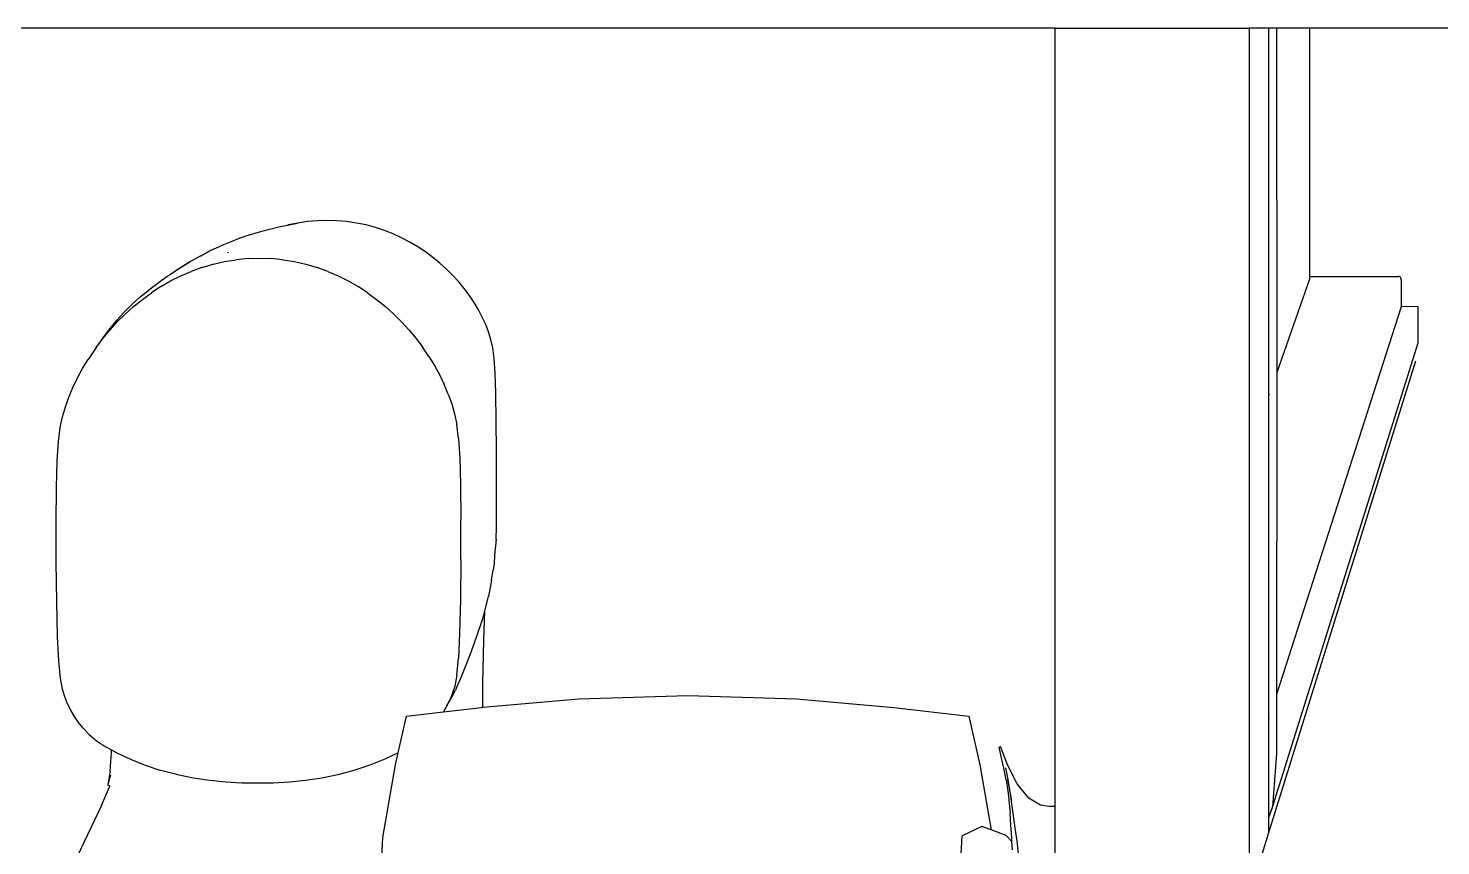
# Model space of a CAD drawing. Header units: millimetres. Extents: x -650 to 3773, y 316 to 2389.
# Drawn here: x 557 to 618.7, y 605.1 to 640.9 of the extents above; entities that cross this region are included whole.
import ezdxf

# ---------------------------------------------------------------- set-up
doc = ezdxf.new("R2010")
doc.units = ezdxf.units.MM

# ---------------------------------------------------------------- blocks, each defined once
blk = doc.blocks.new('A$C1e894cf7')
for p, q in [((502.351, 137.735), (502.351, 124.263)), ((514.506, 128.977), (514.532, 129.007)), ((516.1, 129.001), (514.532, 129.007)), ((536.403, 122.637), (516.1, 129.001)), ((514.519, 128.275), (514.506, 128.977)), ((537.519, 122.481), (516.893, 128.911)), ((513.209, 128.161), (513.205, 128.114)), ((513.205, 124.264), (513.205, 128.114)), ((513.221, 128.2), (513.209, 128.161)), ((513.242, 128.23), (513.221, 128.2)), ((513.271, 128.251), (513.242, 128.23)), ((513.309, 128.264), (513.271, 128.251)), ((513.354, 128.269), (513.309, 128.264)), ((513.354, 128.269), (514.528, 128.269)), ((514.519, 128.275), (514.528, 128.269)), ((514.528, 128.269), (514.538, 128.262)), ((514.538, 128.269), (514.528, 128.269)), ((514.538, 128.262), (531.483, 122.819)), ((502.351, 124.263), (513.205, 124.264)), ((502.351, 124.263), (502.351, 122.817)), ((513.205, 124.264), (513.326, 124.264)), ((513.326, 124.264), (517.406, 122.829)), ((502.351, 122.817), (517.406, 122.829)), ((502.351, 122.817), (502.351, 122.481)), ((517.406, 122.829), (518.085, 122.829)), ((518.085, 122.829), (531.483, 122.819)), ((531.483, 122.819), (534.066, 122.817)), ((534.066, 122.817), (536.391, 122.635)), ((518.396, 122.481), (502.351, 122.481)), ((502.351, 122.481), (502.351, 121.628)), ((518.354, 122.495), (518.396, 122.481)), ((532.536, 122.481), (518.396, 122.481)), ((532.515, 122.487), (532.536, 122.481)), ((536.841, 122.481), (532.536, 122.481)), ((536.391, 122.635), (536.837, 122.485)), ((536.849, 122.487), (536.403, 122.637)), ((536.837, 122.485), (536.841, 122.481)), ((536.854, 122.481), (536.841, 122.481)), ((536.854, 122.481), (536.849, 122.487)), ((537.519, 122.481), (536.854, 122.481)), ((540.254, 121.628), (537.519, 122.481)), ((502.351, 121.628), (540.254, 121.628)), ((502.351, 113.142), (502.351, 121.628)), ((536.386, 113.142), (502.351, 113.142)), ((502.351, 113.142), (502.351, 66.58)), ((536.386, 113.142), (536.38, 112.897)), ((538.612, 113.142), (536.386, 113.142)), ((536.327, 112.499), (536.011, 112.001)), ((536.38, 112.897), (536.327, 112.499)), ((536.011, 112.001), (535.389, 111.485)), ((535.389, 111.485), (534.552, 111.066)), ((536.111, 111.248), (535.204, 111.082)), ((535.204, 111.082), (535.727, 111.167)), ((535.218, 111.003), (535.819, 111.095)), ((535.727, 111.167), (536.254, 111.245)), ((535.737, 111.087), (535.819, 111.095)), ((535.819, 111.095), (536.666, 111.183)), ((536.254, 111.245), (536.787, 111.314)), ((537.2, 111.217), (536.666, 111.183)), ((536.787, 111.314), (537.331, 111.391)), ((537.736, 111.25), (537.2, 111.217)), ((537.331, 111.391), (537.882, 111.473)), ((537.914, 111.259), (537.644, 110.999)), ((537.914, 111.259), (537.736, 111.25)), ((537.882, 111.473), (538.449, 111.533)), ((538.281, 111.278), (537.914, 111.259)), ((534.552, 111.066), (533.76, 110.761)), ((533.779, 110.705), (533.76, 110.761)), ((534.189, 110.788), (533.779, 110.705)), ((534.701, 110.905), (534.189, 110.788)), ((534.683, 110.984), (535.204, 111.082)), ((535.218, 111.003), (534.701, 110.905)), ((537.644, 110.999), (537.402, 110.344)), ((532.434, 109.38), (534.563, 109.852)), ((534.563, 109.852), (537.402, 110.344)), ((537.402, 110.344), (537.252, 109.938)), ((537.252, 109.938), (537.664, 109.083)), ((532.047, 106.093), (532.434, 109.38)), ((538.463, 109.036), (537.664, 109.083)), ((531.666, 101.845), (532.047, 106.093)), ((531.522, 97.091), (531.666, 101.845)), ((531.666, 92.337), (531.522, 97.091)), ((532.043, 88.136), (531.666, 92.337)), ((515.302, 88.265), (514.981, 88.117)), ((515.626, 88.391), (515.302, 88.265)), ((515.963, 88.496), (515.626, 88.391)), ((516.323, 88.579), (515.963, 88.496)), ((516.786, 88.642), (516.323, 88.579)), ((517.434, 88.687), (516.786, 88.642)), ((518.323, 88.715), (517.434, 88.687)), ((519.511, 88.73), (518.323, 88.715)), ((520.841, 88.735), (519.511, 88.73)), ((522.158, 88.735), (520.841, 88.735)), ((524.138, 88.731), (522.158, 88.735)), ((524.706, 88.729), (524.138, 88.731)), ((524.706, 88.729), (525.39, 88.655)), ((525.39, 88.655), (525.776, 88.629)), ((525.776, 88.629), (526.045, 88.594)), ((526.481, 88.521), (526.045, 88.594)), ((526.481, 88.521), (527.191, 88.384)), ((527.82, 88.226), (527.191, 88.384)), ((514.348, 87.762), (514.039, 87.555)), ((514.662, 87.949), (514.348, 87.762)), ((514.981, 88.117), (514.662, 87.949)), ((529.104, 88.183), (527.82, 88.226)), ((527.921, 88.2), (527.82, 88.226)), ((527.921, 88.2), (528.222, 88.113)), ((528.222, 88.113), (528.993, 87.857)), ((528.993, 87.857), (529.726, 87.586)), ((530.38, 88.157), (529.104, 88.183)), ((531.004, 88.145), (530.38, 88.157)), ((532.043, 88.136), (531.004, 88.145)), ((532.047, 88.09), (532.043, 88.136)), ((532.243, 86.424), (532.047, 88.09)), ((513.443, 87.087), (513.159, 86.828)), ((513.737, 87.33), (513.443, 87.087)), ((514.039, 87.555), (513.737, 87.33)), ((520.29, 87.081), (519.684, 87.006)), ((520.29, 87.081), (521.137, 87.134)), ((521.137, 87.134), (522.298, 87.167)), ((522.298, 87.167), (523.849, 87.183)), ((525.587, 87.181), (523.849, 87.183)), ((525.587, 87.181), (527.308, 87.162)), ((527.308, 87.162), (528.811, 87.126)), ((528.811, 87.126), (529.894, 87.073)), ((529.726, 87.586), (530.348, 87.339)), ((530.637, 87.002), (529.894, 87.073)), ((530.348, 87.339), (530.777, 87.162)), ((530.777, 87.162), (531.073, 87.04)), ((531.073, 87.04), (531.287, 86.949)), ((512.884, 86.552), (512.621, 86.26)), ((513.159, 86.828), (512.884, 86.552)), ((517.514, 86.257), (517.931, 86.457)), ((518.351, 86.632), (517.931, 86.457)), ((518.351, 86.632), (518.775, 86.782)), ((518.775, 86.782), (519.214, 86.907)), ((519.214, 86.907), (519.684, 87.006)), ((530.637, 87.002), (531.121, 86.914)), ((531.121, 86.914), (531.457, 86.808)), ((531.568, 86.806), (531.287, 86.949)), ((531.457, 86.808), (531.757, 86.685)), ((531.854, 86.639), (531.568, 86.806)), ((531.875, 86.625), (531.757, 86.685)), ((531.875, 86.625), (531.854, 86.639)), ((531.966, 86.565), (531.875, 86.625)), ((532.036, 86.544), (531.875, 86.625)), ((532.036, 86.544), (532.243, 86.424)), ((532.433, 84.802), (532.243, 86.424)), ((512.37, 85.954), (512.133, 85.633)), ((512.621, 86.26), (512.37, 85.954)), ((516.701, 85.787), (516.306, 85.52)), ((516.701, 85.787), (517.104, 86.033)), ((517.104, 86.033), (517.514, 86.257)), ((511.911, 85.299), (511.704, 84.953)), ((512.133, 85.633), (511.911, 85.299)), ((515.55, 84.922), (515.922, 85.231)), ((515.922, 85.231), (516.306, 85.52)), ((511.515, 84.594), (511.345, 84.223)), ((511.704, 84.953), (511.515, 84.594)), ((515.191, 84.594), (514.847, 84.247)), ((515.191, 84.594), (515.55, 84.922)), ((534.031, 84.448), (532.433, 84.802)), ((511.345, 84.223), (511.193, 83.84)), ((514.519, 83.882), (514.847, 84.247)), ((534.031, 84.448), (534.31, 83.857)), ((534.563, 84.33), (534.031, 84.448)), ((537.739, 83.779), (534.563, 84.33)), ((511.063, 83.445), (510.954, 83.038)), ((511.193, 83.84), (511.063, 83.445)), ((513.919, 83.103), (514.209, 83.501)), ((514.209, 83.501), (514.519, 83.882)), ((534.31, 83.857), (534.575, 83.2)), ((540.948, 83.59), (537.739, 83.779)), ((510.954, 83.038), (510.868, 82.618)), ((513.919, 83.103), (513.65, 82.691)), ((534.575, 83.2), (534.808, 82.508)), ((510.805, 82.189), (510.768, 81.754)), ((510.868, 82.618), (510.805, 82.189)), ((513.179, 81.822), (513.402, 82.263)), ((513.402, 82.263), (513.65, 82.691)), ((534.808, 82.508), (534.995, 81.808)), ((510.768, 81.754), (510.755, 81.337)), ((512.982, 81.367), (513.179, 81.822)), ((534.995, 81.808), (535.139, 81.104)), ((510.755, 81.337), (510.768, 80.92)), ((510.768, 80.92), (510.805, 80.484)), ((512.669, 80.412), (512.811, 80.896)), ((512.982, 81.367), (512.811, 80.896)), ((535.139, 81.104), (535.242, 80.399)), ((510.805, 80.484), (510.868, 80.055)), ((512.556, 79.912), (512.669, 80.412)), ((535.242, 80.399), (535.312, 79.693)), ((510.95, 79.665), (510.868, 80.055)), ((510.868, 80.055), (510.954, 79.635)), ((510.954, 79.635), (510.95, 79.665)), ((510.962, 79.606), (510.95, 79.665)), ((510.954, 79.635), (510.962, 79.606)), ((512.475, 79.401), (512.556, 79.912)), ((535.312, 79.693), (535.353, 78.986)), ((511.039, 79.228), (510.962, 79.606)), ((511.137, 78.822), (511.039, 79.228)), ((512.475, 79.401), (512.425, 78.883)), ((511.256, 78.382), (511.137, 78.822)), ((511.383, 77.966), (511.256, 78.382)), ((512.408, 78.383), (512.425, 78.883)), ((512.425, 77.883), (512.408, 78.383)), ((535.353, 78.986), (535.366, 78.302)), ((511.383, 77.966), (511.53, 77.526)), ((512.425, 77.883), (512.475, 77.364)), ((535.366, 78.302), (535.353, 77.617)), ((511.53, 77.526), (511.7, 77.104)), ((512.556, 76.853), (512.475, 77.364)), ((535.353, 77.617), (535.312, 76.91)), ((511.7, 77.104), (511.701, 77.099)), ((511.701, 77.099), (511.877, 76.666)), ((512.076, 76.243), (511.877, 76.666)), ((512.153, 77.012), (512.179, 76.978)), ((512.669, 76.354), (512.556, 76.853)), ((535.312, 76.91), (535.242, 76.204)), ((512.297, 75.833), (512.076, 76.243)), ((512.076, 76.243), (512.299, 75.833)), ((512.811, 75.869), (512.669, 76.354)), ((535.242, 76.204), (535.139, 75.499)), ((512.309, 75.811), (512.297, 75.833)), ((512.321, 75.793), (512.309, 75.811)), ((512.321, 75.793), (512.538, 75.394)), ((512.538, 75.394), (512.787, 74.991)), ((512.538, 75.394), (513.042, 74.592)), ((512.811, 75.869), (512.982, 75.399)), ((513.179, 74.943), (512.982, 75.399)), ((535.139, 75.499), (534.995, 74.795)), ((512.787, 74.991), (513.042, 74.592)), ((513.402, 74.502), (513.179, 74.943)), ((534.988, 74.768), (534.804, 74.076)), ((534.995, 74.795), (534.988, 74.768)), ((513.042, 74.592), (513.261, 74.273)), ((513.183, 74.392), (513.187, 74.386)), ((513.187, 74.386), (513.201, 74.367)), ((513.201, 74.367), (513.204, 74.362)), ((513.261, 74.273), (513.4, 74.081)), ((513.363, 74.137), (513.4, 74.081)), ((513.4, 74.081), (513.413, 74.061)), ((513.65, 74.075), (513.402, 74.502)), ((513.454, 74.006), (513.413, 74.061)), ((513.65, 74.075), (513.919, 73.662)), ((534.574, 73.392), (534.804, 74.076)), ((513.461, 73.997), (513.454, 74.006)), ((513.484, 73.964), (513.461, 73.997)), ((513.488, 73.958), (513.484, 73.964)), ((513.544, 73.878), (513.488, 73.958)), ((513.701, 73.665), (513.544, 73.878)), ((514.007, 73.285), (513.701, 73.665)), ((514.209, 73.265), (513.919, 73.662)), ((514.1, 73.176), (514.007, 73.285)), ((514.1, 73.176), (514.426, 72.812)), ((514.519, 72.883), (514.209, 73.265)), ((514.847, 72.519), (514.519, 72.883)), ((534.313, 72.741), (534.574, 73.392)), ((514.426, 72.812), (514.769, 72.466)), ((514.769, 72.466), (515.127, 72.138)), ((514.847, 72.519), (515.191, 72.172)), ((534.035, 72.152), (534.313, 72.741)), ((515.127, 72.138), (515.498, 71.83)), ((515.55, 71.844), (515.191, 72.172)), ((515.498, 71.83), (515.881, 71.542)), ((515.922, 71.535), (515.55, 71.844)), ((533.49, 71.247), (533.756, 71.646)), ((533.756, 71.646), (533.909, 71.923)), ((533.909, 71.923), (534.035, 72.152)), ((534.02, 71.921), (533.909, 71.923)), ((534.839, 71.853), (534.02, 71.921)), ((534.839, 71.853), (535.451, 71.757)), ((535.349, 71.779), (535.001, 71.895)), ((535.451, 71.757), (535.349, 71.779)), ((535.451, 71.757), (535.361, 71.784)), ((535.483, 71.829), (535.451, 71.757)), ((535.458, 71.829), (535.483, 71.829)), ((535.49, 71.844), (535.483, 71.829)), ((535.483, 71.829), (535.524, 71.829)), ((535.524, 71.829), (535.49, 71.844)), ((536.34, 71.479), (535.524, 71.829)), ((515.881, 71.542), (516.211, 71.317)), ((516.211, 71.317), (515.922, 71.535)), ((516.306, 71.246), (516.211, 71.317)), ((516.306, 71.246), (516.701, 70.978)), ((516.327, 71.242), (516.35, 71.228)), ((516.701, 70.978), (516.83, 70.896)), ((533.233, 70.936), (533.49, 71.247)), ((536.34, 71.479), (538.564, 70.423)), ((517.233, 70.65), (516.83, 70.896)), ((517.644, 70.427), (517.233, 70.65)), ((518.06, 70.227), (517.644, 70.427)), ((532.703, 70.474), (532.439, 70.297)), ((532.96, 70.674), (532.703, 70.474)), ((532.96, 70.674), (533.233, 70.936)), ((518.481, 70.052), (518.06, 70.227)), ((518.904, 69.902), (518.481, 70.052)), ((519.344, 69.777), (518.904, 69.902)), ((519.814, 69.678), (519.344, 69.777)), ((531.251, 69.77), (530.767, 69.682)), ((531.587, 69.876), (531.251, 69.77)), ((531.888, 69.999), (531.587, 69.876)), ((532.167, 70.14), (531.888, 69.999)), ((532.439, 70.297), (532.167, 70.14)), ((520.42, 69.603), (519.814, 69.678)), ((521.267, 69.55), (520.42, 69.603)), ((522.428, 69.517), (521.267, 69.55)), ((523.979, 69.502), (522.428, 69.517)), ((525.717, 69.503), (523.979, 69.502)), ((527.438, 69.522), (525.717, 69.503)), ((528.941, 69.558), (527.438, 69.522)), ((530.024, 69.611), (528.941, 69.558)), ((530.767, 69.682), (530.024, 69.611))]:
    blk.add_line(p, q)

msp = doc.modelspace()

# ---------------------------------------------------------------- block references
at = {"rotation": 270}
msp.add_blockref('A$C1e894cf7', (488.682, 1143.208), dxfattribs=at)

doc.saveas('drawing.dxf')
